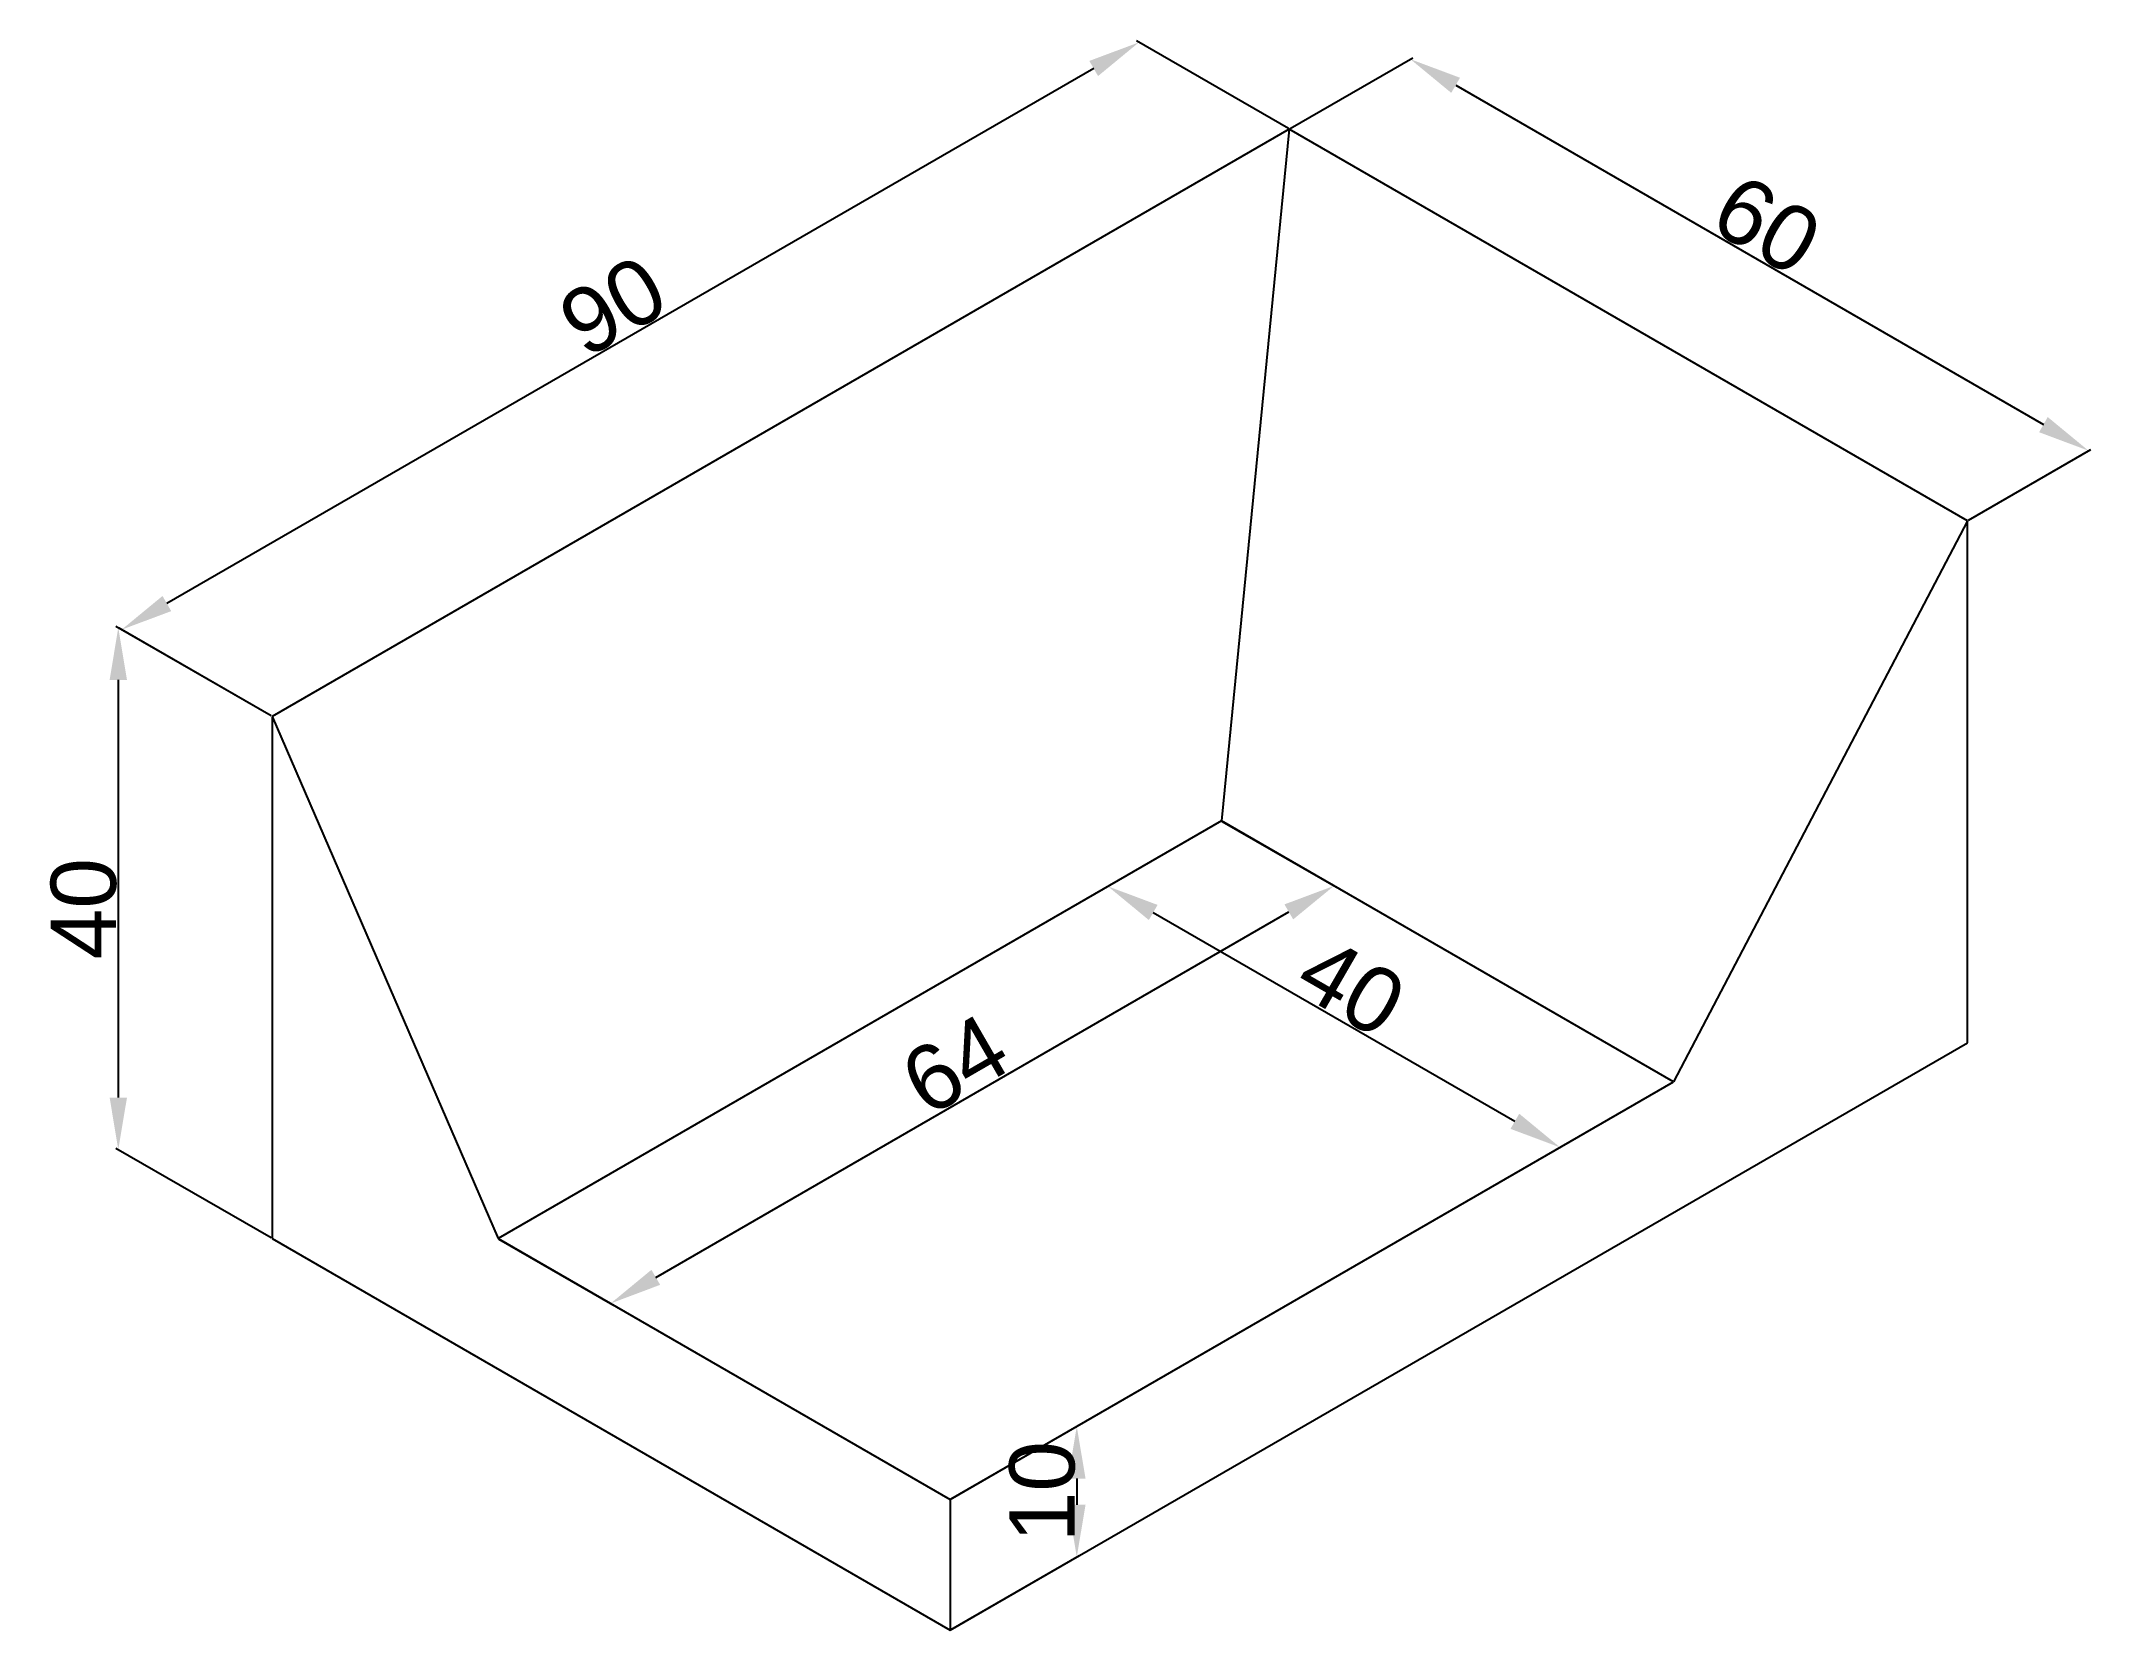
# Model space of a CAD drawing. Header units: centimetres. Extents: x 420 to 577, y 109 to 231.
import ezdxf

# ---------------------------------------------------------------- set-up
doc = ezdxf.new("R2010")
doc.units = ezdxf.units.CM
doc.header["$MEASUREMENT"] = 0
doc.styles.get("Standard").update_dxf_attribs({"font": 'arial.ttf'})
doc.dimstyles.get("Standard").update_dxf_attribs({"dimtxt": 5, "dimasz": 4, "dimexe": 0.18, "dimexo": 0.0625, "dimgap": 0.09, "dimtad": 1, "dimdec": 0, "dimzin": 0, "dimdsep": 46, "dimtxsty": 'Standard', "dimcen": 0.09, "dimclrd": 2, "dimclre": 2, "dimclrt": 2, "dimadec": 0, "dimazin": 0, "dimtfac": 1, "dimtdec": 0, "dimtofl": 0, "dimtmove": 0, "dimatfit": 3, "dimfxl": 1, "dimtfillclr": 2, "dimtolj": 1, "dimtzin": 0, "dimarcsym": 0})

# ---------------------------------------------------------------- blocks, each defined once
blk = doc.blocks.new('*D1')
at = {"color": 2, "lineweight": -2, "transparency": 16777216}
for p, q in [((515.22, 223.84), (524.62, 229.26)), ((527.91, 227.16), (572.94, 201.16)), ((567.19, 193.84), (576.58, 199.26))]:
    blk.add_line(p, q, dxfattribs=at)
at = {"color": 2, "transparency": 16777216}
for points in [[(528.24, 227.74), (527.57, 226.58), (524.44, 229.16)], [(573.27, 201.74), (572.61, 200.58), (576.4, 199.16)]]:
    blk.add_solid(points, dxfattribs=at)
at = {"layer": 'Defpoints', "color": 0, "transparency": 16777216}
for p in [(515.16, 223.8), (576.4, 199.16), (567.12, 193.8)]:
    blk.add_point(p, dxfattribs=at)
at = {"color": 2, "transparency": 16777216, "insert": (551.75, 216.45), "char_height": 5, "attachment_point": 5, "rotation": 330}
blk.add_mtext('\\A1;60', dxfattribs=at)
blk = doc.blocks.new('*D2')
at = {"color": 2, "lineweight": -2, "transparency": 16777216}
for p, q in [((515.1, 223.84), (503.46, 230.56)), ((500.18, 228.45), (429.16, 187.45)), ((437.16, 178.84), (425.52, 185.56))]:
    blk.add_line(p, q, dxfattribs=at)
at = {"color": 2, "transparency": 16777216}
for points in [[(499.84, 229.03), (500.51, 227.87), (503.64, 230.45)], [(428.83, 188.03), (429.5, 186.87), (425.7, 185.45)]]:
    blk.add_solid(points, dxfattribs=at)
at = {"layer": 'Defpoints', "color": 0, "transparency": 16777216}
for p in [(515.16, 223.8), (425.7, 185.45), (437.22, 178.8)]:
    blk.add_point(p, dxfattribs=at)
at = {"color": 2, "transparency": 16777216, "insert": (463.35, 210.24), "char_height": 5, "attachment_point": 5, "rotation": 30}
blk.add_mtext('\\A1;90', dxfattribs=at)
blk = doc.blocks.new('*D3')
at = {"color": 2, "lineweight": -2, "transparency": 16777216}
for p, q in [((437.16, 178.84), (425.26, 185.7)), ((425.44, 181.6), (425.44, 149.6)), ((437.16, 138.84), (425.26, 145.7))]:
    blk.add_line(p, q, dxfattribs=at)
at = {"color": 2, "transparency": 16777216}
for points in [[(424.78, 181.6), (426.11, 181.6), (425.44, 185.6)], [(424.78, 149.6), (426.11, 149.6), (425.44, 145.6)]]:
    blk.add_solid(points, dxfattribs=at)
at = {"layer": 'Defpoints', "color": 0, "transparency": 16777216}
for p in [(437.22, 178.8), (425.44, 145.6), (437.22, 138.8)]:
    blk.add_point(p, dxfattribs=at)
at = {"color": 2, "transparency": 16777216, "insert": (422.8, 164.07), "char_height": 5, "attachment_point": 5, "rotation": 90}
blk.add_mtext('\\A1;40', dxfattribs=at)
blk = doc.blocks.new('*D4')
at = {"color": 2, "lineweight": -2, "transparency": 16777216}
for p, q in [((510.03, 170.76), (518.77, 165.72)), ((466.63, 135.82), (515.12, 163.82)), ((454.6, 138.76), (463.34, 133.72))]:
    blk.add_line(p, q, dxfattribs=at)
at = {"color": 2, "transparency": 16777216}
for points in [[(514.79, 164.4), (515.46, 163.25), (518.59, 165.82)], [(466.29, 136.4), (466.96, 135.25), (463.16, 133.82)]]:
    blk.add_solid(points, dxfattribs=at)
at = {"layer": 'Defpoints', "color": 0, "transparency": 16777216}
for p in [(509.97, 170.8), (518.59, 165.82), (454.54, 138.8)]:
    blk.add_point(p, dxfattribs=at)
at = {"color": 2, "transparency": 16777216, "insert": (489.55, 152.11), "char_height": 5, "attachment_point": 5, "rotation": 30}
blk.add_mtext('\\A1;64', dxfattribs=at)
blk = doc.blocks.new('*D5')
at = {"color": 2, "lineweight": -2, "transparency": 16777216}
for p, q in [((509.9, 170.76), (501.09, 165.68)), ((504.73, 163.78), (532.45, 147.78)), ((544.54, 150.76), (535.73, 145.68))]:
    blk.add_line(p, q, dxfattribs=at)
at = {"color": 2, "transparency": 16777216}
for points in [[(505.07, 164.36), (504.4, 163.2), (501.27, 165.78)], [(532.78, 148.36), (532.11, 147.2), (535.91, 145.78)]]:
    blk.add_solid(points, dxfattribs=at)
at = {"layer": 'Defpoints', "color": 0, "transparency": 16777216}
for p in [(509.97, 170.8), (544.61, 150.8), (535.91, 145.78)]:
    blk.add_point(p, dxfattribs=at)
at = {"color": 2, "transparency": 16777216, "insert": (519.91, 158.07), "char_height": 5, "attachment_point": 5, "rotation": 330}
blk.add_mtext('\\A1;40', dxfattribs=at)
blk = doc.blocks.new('*D6')
at = {"color": 2, "lineweight": -2, "transparency": 16777216}
for p, q in [((489.24, 118.84), (499.06, 124.51)), ((498.88, 120.4), (498.88, 118.4)), ((489.24, 108.84), (499.06, 114.51))]:
    blk.add_line(p, q, dxfattribs=at)
at = {"color": 2, "transparency": 16777216}
for points in [[(498.21, 120.4), (499.55, 120.4), (498.88, 124.4)], [(498.21, 118.4), (499.55, 118.4), (498.88, 114.4)]]:
    blk.add_solid(points, dxfattribs=at)
at = {"layer": 'Defpoints', "color": 0, "transparency": 16777216}
for p in [(489.18, 118.8), (498.88, 114.4), (489.18, 108.8)]:
    blk.add_point(p, dxfattribs=at)
at = {"color": 2, "transparency": 16777216, "insert": (496.24, 119.4), "char_height": 5, "attachment_point": 5, "rotation": 90}
blk.add_mtext('\\A1;10', dxfattribs=at)

msp = doc.modelspace()

# ---------------------------------------------------------------- linework, layer by layer
for p, q in [((515.16, 223.8), (437.22, 178.8)), ((515.16, 223.8), (509.97, 170.8)), ((567.12, 193.8), (515.16, 223.8)), ((567.12, 193.8), (544.61, 150.8)), ((567.12, 153.8), (567.12, 193.8)), ((437.22, 178.8), (437.22, 138.8)), ((437.22, 178.8), (454.54, 138.8)), ((509.97, 170.8), (454.54, 138.8)), ((544.61, 150.8), (509.97, 170.8)), ((489.18, 108.8), (567.12, 153.8)), ((489.18, 118.8), (544.61, 150.8)), ((437.22, 138.8), (489.18, 108.8)), ((454.54, 138.8), (489.18, 118.8)), ((489.18, 118.8), (489.18, 108.8))]:
    msp.add_line(p, q)

# ---------------------------------------------------------------- dimensions: what is measured, and where the dimension line sits
for p1, p2, distance, picture, middle in [((515.16, 223.8), (437.22, 178.8), -11.52, '*D2', (463.35, 210.24)), ((515.16, 223.8), (567.12, 193.8), 9.28, '*D1', (551.75, 216.45)), ((454.54, 138.8), (509.97, 170.8), -8.62, '*D4', (489.55, 152.11)), ((509.97, 170.8), (544.61, 150.8), -8.7, '*D5', (519.91, 158.07))]:
    dim = msp.add_aligned_dim(p1=p1, p2=p2, distance=distance, dimstyle='Standard')
    dim.commit()
    dim.dimension.update_dxf_attribs({"geometry": picture, "text_midpoint": middle})
dim = msp.add_linear_dim(base=(425.44, 145.6), p1=(437.22, 178.8), p2=(437.22, 138.8), angle=90, dimstyle='Standard')
dim.commit()
dim.dimension.update_dxf_attribs({"geometry": '*D3', "text_midpoint": (425.44, 164.07), "dimtype": 160})
dim = msp.add_linear_dim(base=(498.88, 114.4), p1=(489.18, 118.8), p2=(489.18, 108.8), angle=90, dimstyle='Standard')
dim.commit()
dim.dimension.update_dxf_attribs({"geometry": '*D6', "text_midpoint": (496.24, 119.4)})

doc.saveas('drawing.dxf')
